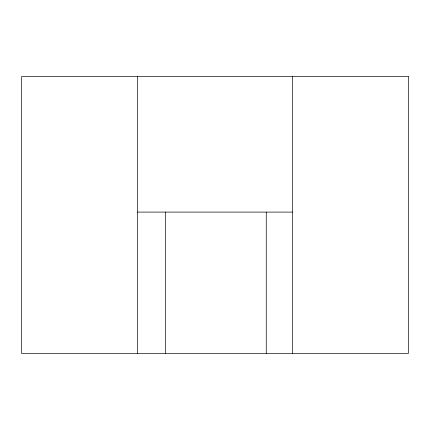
<?xml version="1.0" encoding="UTF-8"?>
<svg xmlns="http://www.w3.org/2000/svg" width="430" height="430" viewBox="0 0 430 430"><rect width="100%" height="100%" fill="white"/><g stroke="black" fill="none" stroke-linecap="round" stroke-linejoin="round"><path stroke-width="0.64" d="M137.6 212.097L292.4 212.097M292.4 76.647L292.4 353.352M266.256 212.097L266.256 353.352M165.636 212.097L165.636 353.352M137.6 76.647L137.6 353.352M408.5 76.647L21.5 76.647L21.5 353.352L408.5 353.352L408.5 76.647"/></g></svg>
